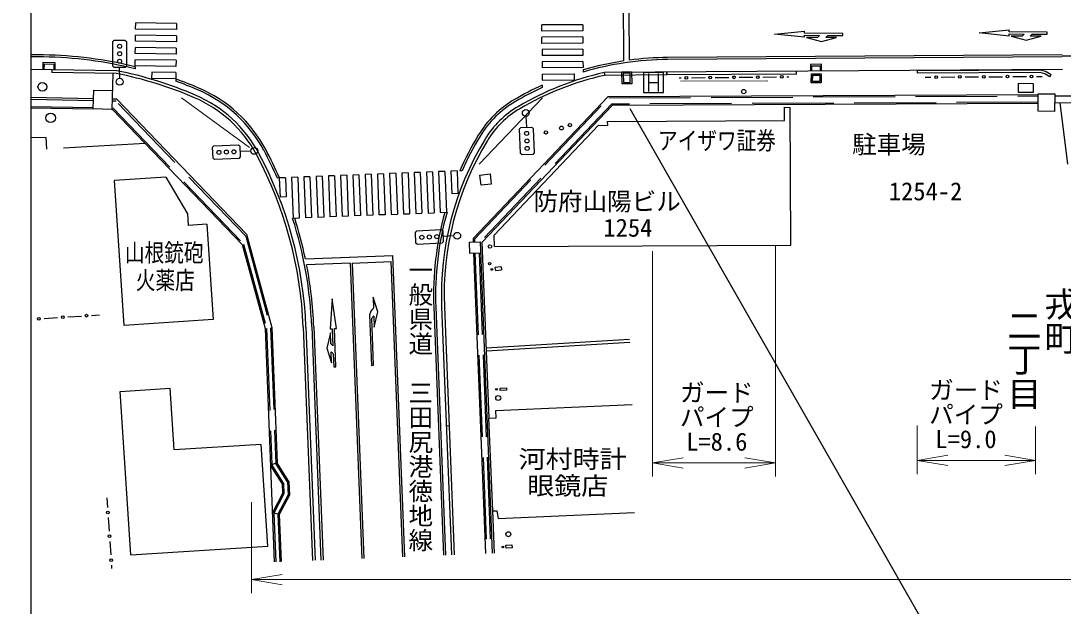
# Model space of a CAD drawing. Units: millimetres, scale not verified. Extents: x -55602354 to 84056675, y -218924267 to 380000.
# Drawn here: x 57271 to 133737, y 229745 to 272648 of the extents above; entities that cross this region are included whole.
import ezdxf
from ezdxf.enums import TextEntityAlignment as Align

# ---------------------------------------------------------------- set-up
doc = ezdxf.new("R2010")
doc.units = ezdxf.units.MM
doc.header["$LTSCALE"] = 1000
doc.linetypes.add('DASHED', pattern=[7.5, 6, -1.5])
for name, color, linetype, lineweight in [('M-BGD', 7, 'Continuous', 25), ('M-BGD-EXST', 7, 'Continuous', 25), ('M-STR-HTXT', 7, 'Continuous', 13), ('M-STR-STRC', 7, 'Continuous', 25), ('M-TTL-BAND', 7, 'Continuous', 25)]:
    doc.layers.add(name, color=color, linetype=linetype, lineweight=lineweight)
doc.layers.add('M-BMK-HTXT', color=7, linetype='Continuous')
doc.styles.add('@ＭＳ ゴシック', font='')
doc.styles.add('ＭＳ ゴシック', font='')
doc.styles.get('@ＭＳ ゴシック').set_extended_font_data('@MS Gothic')
doc.styles.get('ＭＳ ゴシック').set_extended_font_data('MS Gothic')

# ---------------------------------------------------------------- blocks, each defined once
blk = doc.blocks.new('open_arrow')
at = {"color": 0, "linetype": 'Continuous', "lineweight": -2}
blk.add_lwpolyline([(7.5, 1.25), (0, 0), (7.5, -1.25)], dxfattribs=at)

msp = doc.modelspace()

# ---------------------------------------------------------------- hatches: boundary and pattern name
at = {"layer": 'M-STR-STRC'}
msp.add_hatch(color=256, dxfattribs=at).paths.add_polyline_path([(-55594916, -215317041, 1), (-55594610, -215317070, 1), (-55594305, -215317098, 1), (-55580797, -215307366, 0.41421), (-55580889, -215307431, 0.41421), (-55580745, -215307064, 0.41421), (-55580837, -215307129, 0.41421), (-55580692, -215306761, 0.41421), (-55580785, -215306827, 0.41421), (-55566345, -215305448, 1), (-55566384, -215305752, 1), (-55566423, -215306056, 1), (-55597548, -215332337, 0.41421), (-55597635, -215332409, 0.41421), (-55597517, -215332032, 0.41421), (-55597604, -215332103, 0.41421), (-55597486, -215331727, 0.41421), (-55597573, -215331798, 0.41421), (-55585677, -215342470, 0.41421), (-55585743, -215342562, 0.41421), (-55585726, -215342167, 0.41421), (-55585792, -215342259, 0.41421), (-55585774, -215341865, 0.41421), (-55585841, -215341956, 0.41421), (-55571762, -215344566, 1), (-55571732, -215344261, 1), (-55571703, -215343956, 1), (-55559075, -215335789, 1), (-55559380, -215335758, 1), (-55559685, -215335727, 1), (-55555688, -215322973, 1), (-55555727, -215323277, 1), (-55555767, -215323581, 1), (-55393271, -215354691, 1), (-55393233, -215354387, 1), (-55393196, -215354083, 1), (-55410449, -215351682, 1), (-55410411, -215351378, 1), (-55410374, -215351073, 1), (-55407336, -215338454, 1), (-55407557, -215338427, 1), (-55407777, -215338399, 1), (-55271677, -215370690, 1), (-55271982, -215370659, 1), (-55272287, -215370628, 1), (-55266346, -215358322, 1), (-55266377, -215358627, 1), (-55266407, -215358932, 1), (-55289179, -215367259, 1), (-55289140, -215366955, 1), (-55289100, -215366651, 1), (571140, 349427, -0.39598), (571140, 349427), (571140, 348155), (571851, 348154), (573112, 350484, 0.38568), (573112, 350484)])

# ---------------------------------------------------------------- linework, layer by layer
at = {"layer": 'M-BGD'}
for p, q in [((127570, 271777), (129771, 271986)), ((129768, 271536), (127570, 271777)), ((129768, 271536), (129769, 271686)), ((129769, 271686), (130869, 271678)), ((129770, 271836), (129771, 271986)), ((132570, 271816), (129770, 271836)), ((129918, 271535), (131016, 271227)), ((130718, 271529), (129918, 271535)), ((130869, 271678), (130718, 271529)), ((131016, 271227), (132118, 271519)), ((131318, 271525), (131469, 271674)), ((132118, 271519), (131318, 271525)), ((131469, 271674), (132569, 271666)), ((132569, 271666), (132570, 271816)), ((58896, 269592), (58890, 269075)), ((59796, 269582), (58896, 269592)), ((58990, 269074), (58995, 269491)), ((58995, 269491), (59695, 269483)), ((59695, 269483), (59691, 269063)), ((59791, 269062), (59796, 269582)), ((116017, 269463), (115205, 269461)), ((115205, 269461), (115206, 268962)), ((115305, 269361), (115917, 269363)), ((115306, 268963), (115305, 269361)), ((115917, 269363), (115918, 268968)), ((116018, 268968), (116017, 269463)), ((64320, 268994), (58000, 269089)), ((59541, 269066), (59538, 268866)), ((64299, 268795), (59538, 268866)), ((64020, 268799), (63935, 266159)), ((133681, 269094), (100064, 268855)), ((104660, 268687), (100087, 268655)), ((101365, 268908), (102067, 268922)), ((101382, 268022), (101365, 268908)), ((101969, 268820), (101467, 268810)), ((101467, 268810), (101480, 268124)), ((101982, 268134), (101969, 268820)), ((102067, 268922), (102084, 268036)), ((104659, 268887), (104660, 268687)), ((104660, 268684), (104659, 268887)), ((114167, 268739), (104660, 268684)), ((105570, 268468), (105716, 268469)), ((106465, 268477), (107465, 268487)), ((108215, 268494), (109215, 268504)), ((109965, 268511), (110965, 268521)), ((111715, 268528), (112715, 268538)), ((113465, 268546), (113610, 268547)), ((114167, 268739), (114165, 268955)), ((115255, 268109), (115266, 268773)), ((115266, 268773), (115989, 268761)), ((115357, 268207), (115364, 268671)), ((115364, 268671), (115887, 268663)), ((115887, 268663), (115880, 268199)), ((115989, 268761), (115978, 268097)), ((123030, 269008), (132089, 269053)), ((123030, 269008), (123031, 268808)), ((132061, 268853), (123031, 268808)), ((123623, 268525), (124038, 268528)), ((124787, 268532), (125787, 268538)), ((126537, 268542), (127537, 268548)), ((128287, 268552), (129287, 268557)), ((130037, 268562), (131037, 268567)), ((131787, 268572), (132202, 268574)), ((132402, 268754), (132061, 268853)), ((132089, 269053), (132482, 268939)), ((132755, 268545), (132402, 268754)), ((132482, 268939), (132857, 268717)), ((132755, 268545), (132857, 268717)), ((102084, 268036), (101382, 268022)), ((101480, 268124), (101982, 268134)), ((115978, 268097), (115255, 268109)), ((115880, 268199), (115357, 268207)), ((130443, 268048), (130439, 267429)), ((131556, 268041), (130443, 268048)), ((131552, 267422), (131556, 268041)), ((62604, 266942), (58000, 267028)), ((62580, 266192), (62625, 267577)), ((62625, 267577), (63979, 267534)), ((64324, 266899), (63959, 266912)), ((73828, 257020), (64324, 266899)), ((90443, 256686), (100360, 267100)), ((100360, 267100), (131916, 267242)), ((130439, 267429), (131552, 267422)), ((131910, 266022), (131916, 267311)), ((131916, 267311), (133120, 267305)), ((133120, 267305), (133113, 266015)), ((58000, 266278), (62580, 266192)), ((63935, 266159), (62580, 266203)), ((63935, 266162), (63994, 266160)), ((63994, 266160), (73516, 256263)), ((100644, 266442), (91105, 256424)), ((131913, 266582), (100644, 266442)), ((113288, 265341), (113293, 266327)), ((113293, 266327), (113708, 266303)), ((113756, 256213), (113708, 266303)), ((133116, 266651), (158107, 266712)), ((133500, 266652), (134060, 262154)), ((100311, 265280), (113288, 265341)), ((133113, 266015), (131910, 266022)), ((92007, 256939), (99643, 265001)), ((99643, 265001), (100322, 264987)), ((100322, 264987), (100311, 265280)), ((100322, 264987), (100322, 264987)), ((67911, 261196), (64131, 260938)), ((64851, 250306), (64131, 260938)), ((67911, 261196), (69494, 258498)), ((90948, 261336), (91692, 261428)), ((91040, 260592), (90948, 261336)), ((91692, 261428), (91784, 260684)), ((91784, 260684), (91040, 260592)), ((69494, 258498), (69555, 257658)), ((70909, 257750), (69555, 257658)), ((70909, 257750), (71383, 250750)), ((73828, 257020), (75689, 250163)), ((92013, 256111), (92007, 256939)), ((73516, 256263), (75191, 250087)), ((90159, 256423), (90959, 256454)), ((90159, 256423), (90190, 255623)), ((90443, 256686), (90453, 256434)), ((90959, 256454), (91235, 249303)), ((91629, 243517), (91105, 256424)), ((92013, 256111), (113756, 256213)), ((90190, 255623), (90989, 255655)), ((90485, 255635), (91354, 233596)), ((92500, 254627), (92053, 254575)), ((92053, 254575), (92081, 254339)), ((92081, 254339), (92528, 254390)), ((92500, 254627), (92528, 254390)), ((88139, 251675), (88856, 233497)), ((88339, 251683), (89056, 233505)), ((58973, 250829), (59971, 250895)), ((60720, 250945), (61717, 251011)), ((62466, 251061), (63044, 251100)), ((71383, 250750), (64851, 250306)), ((75191, 250087), (75866, 232985)), ((75689, 250163), (76080, 240241)), ((77989, 250197), (78664, 233095)), ((78189, 250205), (78863, 233103)), ((91235, 249303), (91853, 233616)), ((91419, 248679), (101931, 249314)), ((91428, 248459), (101944, 249095)), ((64567, 245482), (68218, 245715)), ((65351, 233504), (64567, 245482)), ((68514, 241194), (68218, 245715)), ((92435, 245724), (92889, 245743)), ((92443, 245552), (92435, 245724)), ((92896, 245571), (92443, 245552)), ((92889, 245743), (92896, 245571)), ((92128, 244089), (102119, 244531)), ((92153, 243540), (92128, 244089)), ((91583, 243515), (92153, 243540)), ((91583, 243515), (91882, 236740)), ((88683, 242954), (88483, 242946)), ((74901, 241601), (68514, 241194)), ((75389, 234144), (74901, 241601)), ((76080, 240241), (75586, 240087)), ((76934, 238888), (76080, 240241)), ((76440, 238734), (75586, 240087)), ((76440, 238734), (76468, 238003)), ((76934, 238888), (76973, 237889)), ((76468, 238003), (75724, 236587)), ((76973, 237889), (76229, 236473)), ((63580, 237677), (63627, 236987)), ((76229, 236473), (75724, 236587)), ((76229, 236473), (76365, 233005)), ((91882, 236740), (92202, 236734)), ((92031, 233623), (91904, 236740)), ((92202, 236734), (92290, 236160)), ((92290, 236160), (102280, 236601)), ((63677, 236238), (63745, 235241)), ((63796, 234492), (63864, 233495)), ((65351, 233504), (75389, 234144)), ((92855, 234211), (93300, 234229)), ((92863, 234004), (92855, 234211)), ((93308, 234022), (92863, 234004)), ((93300, 234229), (93308, 234022)), ((63915, 232747), (63931, 232514))]:
    msp.add_line(p, q, dxfattribs=at)
at = {"layer": 'M-BGD', "linetype": 'DASHED'}
for p, q in [((100069, 268830), (100102, 268684)), ((62599, 266792), (58000, 266878)), ((90545, 256648), (100403, 267001)), ((100403, 267001), (131916, 267142)), ((133119, 267151), (158106, 267212)), ((58000, 266378), (62583, 266292)), ((63938, 266262), (64038, 266259)), ((64258, 266751), (63954, 266762)), ((64038, 266259), (73605, 256314)), ((73766, 256868), (64258, 266751)), ((100601, 266542), (90960, 256417)), ((131913, 266682), (100601, 266542)), ((59125, 264104), (58000, 264065)), ((59185, 263253), (59125, 264104)), ((66395, 263650), (59185, 263253)), ((73612, 256289), (75288, 250113)), ((73766, 256868), (75589, 250148)), ((90545, 256648), (90553, 256438)), ((90584, 255639), (91454, 233600)), ((90884, 255651), (91753, 233612)), ((75291, 250091), (75685, 240118)), ((75589, 250148), (75981, 240210)), ((76539, 238765), (75685, 240118)), ((76835, 238857), (75981, 240210)), ((76539, 238765), (76569, 237980)), ((76835, 238857), (76872, 237912)), ((76569, 237980), (75825, 236564)), ((76872, 237912), (76128, 236495)), ((75825, 236564), (75966, 232989)), ((76128, 236495), (76265, 233001))]:
    msp.add_line(p, q, dxfattribs=at)
at = {"layer": 'M-BGD'}
for centre, radius in [((106091, 268473), 100), ((107840, 268490), 100), ((109590, 268507), 100), ((111340, 268525), 100), ((113090, 268542), 100), ((124412, 268530), 100), ((126162, 268540), 100), ((127912, 268550), 100), ((129662, 268560), 100), ((131412, 268570), 100), ((58849, 267808), 320), ((110301, 267462), 160), ((59459, 265536), 350), ((95790, 264470), 120), ((96937, 264790), 140), ((97551, 265003), 120), ((91688, 256107), 130), ((91661, 254849), 80), ((91825, 254425), 60), ((58599, 250804), 100), ((60345, 250920), 100), ((62091, 251036), 100), ((92163, 245637), 60), ((92294, 245004), 180), ((63652, 236613), 100), ((63771, 234867), 100), ((93036, 235015), 180), ((92633, 234086), 60), ((63889, 233121), 100)]:
    msp.add_circle(centre, radius, dxfattribs=at)
for centre, radius, start, end in [((58480, 240078), 29300, 66.81288, 78.54447), ((58480, 240078), 29500, 66.81288, 78.58056), ((104880, 247388), 22000, 102.64714, 120.33482), ((104880, 247388), 21800, 102.70337, 120.33482), ((66354, 258463), 9300, 28.10047, 66.81288), ((66354, 258463), 9500, 28.10046, 66.81288), ((97305, 260335), 7000, 120.33482, 148.70122), ((97305, 260335), 6800, 120.33482, 148.70122), ((110122, 252542), 22000, 148.70122, 182.25853), ((110122, 252542), 21800, 148.70122, 182.25853), ((48712, 249042), 29300, 2.25853, 28.10046), ((48712, 249042), 29500, 2.25853, 28.10046)]:
    msp.add_arc(centre, radius, start, end, dxfattribs=at)
at = {"layer": 'M-BGD-EXST'}
for p, q in [((64011, 271135), (64111, 271236)), ((64019, 269335), (64011, 271135)), ((64111, 271236), (64911, 271239)), ((64911, 271239), (65011, 271139)), ((65011, 271139), (65019, 269339)), ((64119, 269236), (64019, 269335)), ((64919, 269239), (64119, 269236)), ((64522, 268437), (64519, 269237)), ((65019, 269339), (64919, 269239)), ((102962, 268859), (102962, 267408)), ((104413, 268859), (102962, 268859)), ((103325, 268786), (103325, 267480)), ((104050, 267480), (104050, 268786)), ((104413, 267408), (104413, 268859)), ((103325, 268133), (104050, 268133)), ((102962, 267408), (104413, 267408)), ((94326, 265645), (94358, 264846)), ((93862, 264726), (93958, 264830)), ((93933, 262927), (93862, 264726)), ((93958, 264830), (94757, 264861)), ((94757, 264861), (94861, 264765)), ((94861, 264765), (94932, 262967)), ((71335, 263384), (71430, 263488)), ((71369, 262585), (71335, 263384)), ((71430, 263488), (73229, 263565)), ((73229, 263565), (73333, 263470)), ((73333, 263470), (73367, 262670)), ((74149, 263104), (73350, 263070)), ((71473, 262489), (71369, 262585)), ((73271, 262566), (71473, 262489)), ((73367, 262670), (73271, 262566)), ((94037, 262831), (93933, 262927)), ((94836, 262863), (94037, 262831)), ((94932, 262967), (94836, 262863)), ((86222, 257156), (86318, 257261)), ((86258, 256357), (86222, 257156)), ((86318, 257261), (88116, 257342)), ((88116, 257342), (88220, 257246)), ((88220, 257246), (88256, 256447)), ((86363, 256262), (86258, 256357)), ((88161, 256343), (86363, 256262)), ((88256, 256447), (88161, 256343)), ((89037, 256883), (88238, 256847))]:
    msp.add_line(p, q, dxfattribs=at)
for centre, radius in [((64513, 270787), 150), ((64515, 270237), 150), ((64517, 269687), 150), ((64523, 268187), 250), ((94316, 265895), 250), ((94375, 264396), 150), ((94397, 263846), 150), ((71801, 263004), 150), ((72351, 263027), 150), ((72900, 263051), 150), ((74399, 263115), 250), ((94419, 263297), 150), ((86690, 256777), 150), ((87239, 256802), 150), ((87789, 256827), 150), ((89287, 256894), 250)]:
    msp.add_circle(centre, radius, dxfattribs=at)
at = {"layer": 'M-STR-HTXT'}
for p, q in [((105662, 268220), (112062, 268259)), ((69048, 267003), (74056, 263366)), ((90891, 262136), (95541, 267001)), ((112625, 256168), (112625, 239243)), ((103622, 255772), (103622, 239243)), ((123028, 242982), (123028, 239429)), ((131704, 242912), (131704, 239429)), ((103622, 240243), (112625, 240243)), ((123028, 240429), (131704, 240429)), ((74201, 237371), (74201, 230685)), ((74201, 231685), (349249, 231685))]:
    msp.add_line(p, q, dxfattribs=at)
at = {"layer": 'M-STR-STRC'}
for p, q in [((101510, 269710), (101462, 276440)), ((101884, 273293), (101909, 269767)), ((65692, 272049), (65699, 272499)), ((68699, 272454), (65699, 272499)), ((68699, 272454), (68692, 272004)), ((98491, 272368), (95491, 272347)), ((95494, 271897), (95491, 272347)), ((98491, 272368), (98494, 271918)), ((65679, 271149), (65686, 271599)), ((68685, 271554), (65686, 271599)), ((68692, 272004), (65692, 272049)), ((68685, 271554), (68679, 271104)), ((98494, 271918), (95494, 271897)), ((98497, 271468), (95497, 271447)), ((98497, 271468), (98500, 271018)), ((112569, 271681), (114770, 271891)), ((114767, 271441), (112569, 271681)), ((114767, 271441), (114768, 271591)), ((114768, 271591), (115868, 271583)), ((114769, 271741), (114770, 271891)), ((117569, 271720), (114769, 271741)), ((115868, 271583), (115717, 271434)), ((116317, 271429), (116468, 271578)), ((116468, 271578), (117568, 271570)), ((117568, 271570), (117569, 271720)), ((65666, 270249), (65672, 270699)), ((68672, 270654), (65672, 270699)), ((68679, 271104), (65679, 271149)), ((95500, 270997), (95497, 271447)), ((98500, 271018), (95500, 270997)), ((114917, 271440), (116015, 271132)), ((115717, 271434), (114917, 271440)), ((116015, 271132), (117117, 271424)), ((117117, 271424), (116317, 271429)), ((58929, 270150), (58000, 270164)), ((58926, 270000), (58000, 270014)), ((68665, 270205), (65666, 270249)), ((68672, 270654), (68665, 270205)), ((98503, 270568), (95504, 270547)), ((95504, 270547), (95507, 270097)), ((98507, 270119), (95507, 270097)), ((98503, 270568), (98507, 270119)), ((133673, 270169), (104719, 269963)), ((133674, 270019), (104721, 269813)), ((133676, 270086), (174089, 269782)), ((65651, 269286), (65649, 269132)), ((65652, 269349), (65659, 269799)), ((68652, 269305), (65652, 269349)), ((68659, 269755), (65659, 269799)), ((68659, 269755), (68652, 269305)), ((98510, 269669), (95510, 269647)), ((95510, 269647), (95513, 269197)), ((98513, 269219), (95513, 269197)), ((98510, 269669), (98513, 269219)), ((66870, 268881), (66863, 268431)), ((68638, 268405), (66863, 268431)), ((68645, 268855), (66870, 268881)), ((68645, 268855), (68638, 268405)), ((95516, 268747), (97856, 268764)), ((95516, 268747), (95520, 268297)), ((97856, 268764), (97859, 268314)), ((98514, 269047), (98515, 268891)), ((68638, 268386), (68636, 268227)), ((95520, 268297), (97859, 268314)), ((95522, 267932), (95523, 267768)), ((101940, 266234), (124257, 227180)), ((86573, 261543), (86124, 261525)), ((86124, 261525), (86242, 258527)), ((86573, 261543), (86692, 258545)), ((87473, 261578), (87023, 261560)), ((87023, 261560), (87141, 258563)), ((87473, 261578), (87591, 258580)), ((88372, 261613), (87922, 261596)), ((87922, 261596), (88040, 258598)), ((88372, 261613), (88490, 258616)), ((89271, 261649), (88822, 261631)), ((88822, 261631), (88887, 259980)), ((89271, 261649), (89336, 259998)), ((89635, 261663), (89468, 261657)), ((76231, 261135), (76087, 261129)), ((76681, 261152), (76231, 261135)), ((76231, 261135), (76287, 259731)), ((76681, 261152), (76736, 259749)), ((77580, 261188), (77131, 261170)), ((77131, 261170), (77249, 258172)), ((77580, 261188), (77699, 258190)), ((78480, 261223), (78030, 261206)), ((78030, 261206), (78148, 258208)), ((78480, 261223), (78598, 258226)), ((79379, 261259), (78929, 261241)), ((78929, 261241), (79047, 258243)), ((79379, 261259), (79497, 258261)), ((80278, 261294), (79829, 261277)), ((79829, 261277), (79947, 258279)), ((80278, 261294), (80396, 258297)), ((81177, 261330), (80728, 261312)), ((80728, 261312), (80846, 258314)), ((81177, 261330), (81296, 258332)), ((82077, 261365), (81627, 261347)), ((81627, 261347), (81745, 258350)), ((82077, 261365), (82195, 258368)), ((82976, 261401), (82526, 261383)), ((82526, 261383), (82645, 258385)), ((82976, 261401), (83094, 258403)), ((83875, 261436), (83426, 261418)), ((83426, 261418), (83544, 258421)), ((83875, 261436), (83994, 258438)), ((84775, 261472), (84325, 261454)), ((84325, 261454), (84443, 258456)), ((84775, 261472), (84893, 258474)), ((85674, 261507), (85224, 261489)), ((85224, 261489), (85343, 258492)), ((85674, 261507), (85792, 258509)), ((89336, 259998), (88887, 259980)), ((76736, 259749), (76287, 259731)), ((84443, 258456), (84893, 258474)), ((85343, 258492), (85792, 258509)), ((86242, 258527), (86692, 258545)), ((87141, 258563), (87591, 258580)), ((88040, 258598), (88535, 258618)), ((77699, 258190), (77211, 258171)), ((78598, 258226), (78148, 258208)), ((79497, 258261), (79047, 258243)), ((80396, 258297), (79947, 258279)), ((81296, 258332), (80846, 258314)), ((82195, 258368), (81745, 258350)), ((83094, 258403), (82645, 258385)), ((83994, 258438), (83544, 258421)), ((78149, 255206), (84562, 255459)), ((85433, 233362), (84562, 255459)), ((81432, 254885), (78239, 254759)), ((81432, 254885), (82286, 233238)), ((81582, 254891), (84430, 255003)), ((81582, 254891), (82436, 233244)), ((85283, 233356), (84430, 255003)), ((83106, 252399), (83138, 251599)), ((83449, 251311), (83106, 252399)), ((80109, 252281), (79971, 250073)), ((80420, 250091), (80109, 252281)), ((87564, 251653), (88281, 233475)), ((87714, 251658), (88431, 233481)), ((82857, 251088), (83003, 247391)), ((83153, 247397), (83017, 250844)), ((83161, 251000), (83193, 250200)), ((83193, 250200), (83449, 251311)), ((78614, 250222), (79288, 233120)), ((78764, 250228), (79438, 233126)), ((79971, 250073), (80120, 250079)), ((80120, 250079), (80170, 248830)), ((80270, 250085), (80420, 250091)), ((80381, 247287), (80270, 250085)), ((79982, 249774), (79726, 248663)), ((80014, 248974), (79982, 249774)), ((79726, 248663), (80069, 247575)), ((80069, 247575), (80038, 248375)), ((80193, 248231), (80231, 247281)), ((80231, 247281), (80381, 247287)), ((83003, 247391), (83153, 247397))]:
    msp.add_line(p, q, dxfattribs=at)
for centre, radius, start, end in [((58480, 240078), 29925, 76.13865, 89.14453), ((58480, 240078), 30075, 76.20464, 89.14453), ((104880, 247388), 22575, 90.40839, 97.56268), ((104880, 247388), 22575, 98.58706, 106.37939), ((104880, 247388), 22425, 90.40839, 106.4891), ((58480, 240078), 29925, 66.81288, 70.16068), ((58480, 240078), 30075, 66.81288, 70.25895), ((66354, 258463), 10075, 28.10046, 66.81288), ((104880, 247388), 22575, 114.49023, 120.33482), ((104880, 247388), 22425, 114.66164, 120.33482), ((66354, 258463), 9925, 28.10046, 66.81288), ((97305, 260335), 7575, 120.33482, 148.70122), ((97305, 260335), 7425, 120.33482, 148.70122), ((110122, 252542), 22575, 148.70122, 156.18747), ((110122, 252542), 22425, 148.70122, 155.99981), ((48712, 249042), 29925, 23.822, 28.10046), ((48712, 249042), 30075, 23.70912, 28.10046), ((110122, 252542), 22575, 164.40438, 182.25853), ((110122, 252542), 22425, 164.28089, 182.25853), ((48712, 249042), 29925, 2.25853, 17.76108), ((48712, 249042), 30075, 11.82537, 17.68183), ((48712, 249042), 30075, 2.25853, 10.95706), ((83836, 250884), 1000, 134.3443, 168.24556), ((83448, 250590), 500, 125.01136, 149.50601), ((79417, 248172), 1000, 41.1701, 53.34727), ((79784, 247944), 500, 35.01136, 59.50601)]:
    msp.add_arc(centre, radius, start, end, dxfattribs=at)
at = {"layer": 'M-TTL-BAND'}
msp.add_line((58000, 370000), (58000, 20000), dxfattribs=at)

# ---------------------------------------------------------------- block references
at = {"layer": 'M-STR-HTXT', "xscale": 300, "yscale": 300}
for p in [(103622, 240243), (123028, 240429), (74201, 231685)]:
    msp.add_blockref('open_arrow', p, dxfattribs=at)
at = {"layer": 'M-STR-HTXT', "xscale": 300, "yscale": 300, "rotation": 180}
for p in [(112625, 240243), (131704, 240429)]:
    msp.add_blockref('open_arrow', p, dxfattribs=at)

# ---------------------------------------------------------------- texts
at = {"layer": 'M-BMK-HTXT', "style": 'ＭＳ ゴシック', "width": 0.8}
for s, p in [('アイザワ証券', (104018, 262817)), ('山根銃砲', (64907, 254595)), ('火薬店', (65708, 252580))]:
    msp.add_text(s, height=1320, dxfattribs=at).set_placement(p, align=Align.BOTTOM_LEFT)
at = {"layer": 'M-BMK-HTXT', "style": 'ＭＳ ゴシック'}
for s, p in [('駐車場', (118255, 262531)), ('1254-2', (120948, 259100)), ('防府山陽ビル', (94882, 258354)), ('1254', (100010, 256431))]:
    msp.add_text(s, height=1320, dxfattribs=at).set_placement(p, align=Align.BOTTOM_LEFT)
at = {"layer": 'M-BMK-HTXT', "style": '@ＭＳ ゴシック'}
for s, height, p in [('一般県道\u3000三田尻港徳地線', 1320, (85535, 255292)), ('戎町', 1833, (132124, 253147)), ('二丁目', 1833, (129391, 251587))]:
    msp.add_text(s, height=height, rotation=270, dxfattribs=at).set_placement(p, align=Align.BOTTOM_LEFT)
at = {"layer": 'M-BMK-HTXT', "style": 'ＭＳ ゴシック', "width": 1.1}
for s, p in [('河村時計', (93792, 240528)), ('眼鏡店', (94420, 238565))]:
    msp.add_text(s, height=1320, dxfattribs=at).set_placement(p, align=Align.MIDDLE_LEFT)
at = {"layer": 'M-STR-HTXT', "style": 'ＭＳ ゴシック'}
for s, p in [('ガード', (108326, 244343)), ('ガード', (126610, 244529)), ('パイプ', (108326, 242543)), ('パイプ', (126610, 242729)), ('L=8.6', (108326, 240743)), ('L=9.0', (126610, 240929))]:
    msp.add_text(s, height=1320, dxfattribs=at).set_placement(p, align=Align.BOTTOM_CENTER)

doc.saveas('drawing.dxf')
